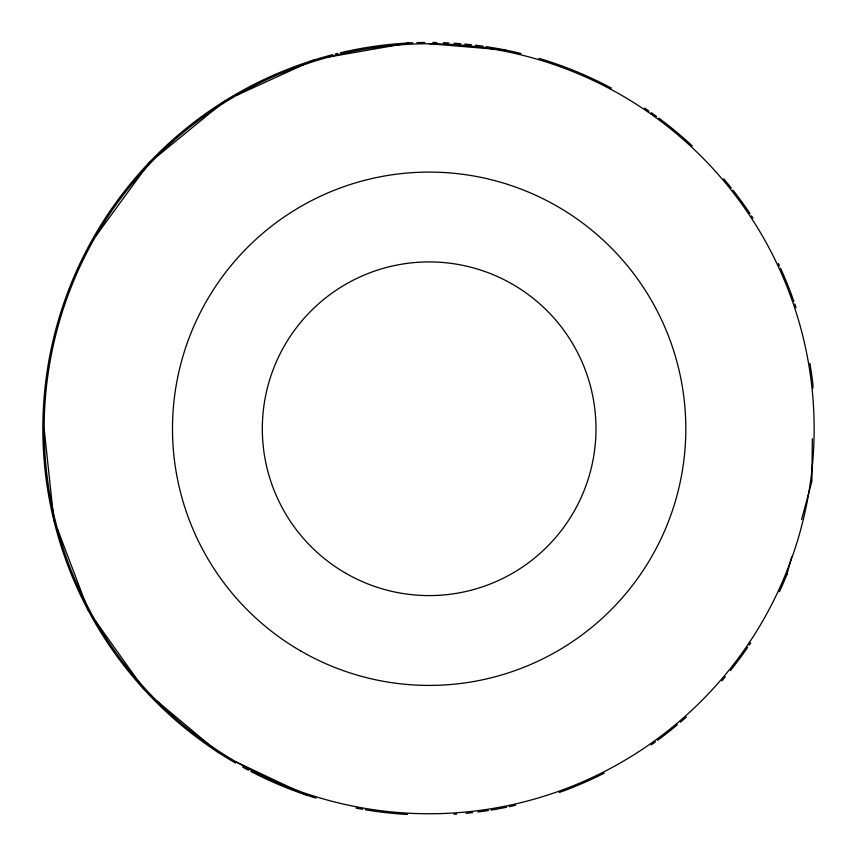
<?xml version="1.0" encoding="UTF-8"?>
<svg xmlns="http://www.w3.org/2000/svg" width="857" height="857" viewBox="0 0 857 857"><rect width="100%" height="100%" fill="white"/><g stroke="black" fill="none" stroke-linecap="round" stroke-linejoin="round"><path stroke-width="1.29" d="M812.34 438.741L811.9 481.184L801.595 519.621M812.865 388.328L812.907 384.354A386.325 386.325 0 0 0 809.897 363.389M779.431 591.694A386.325 386.325 0 0 0 786.833 574.726L787.379 570.751M786.833 574.726L791.643 556.782M95.727 236.253L150.318 161.362M156.917 156.52L225.573 100.419M236.65 95.331L313.619 60.108M218.749 752.746L156.917 700.994A384.997 384.997 0 0 1 329.506 56.873L408.928 42.957M429.153 43.75L505.512 50.06M236.65 762.173L305.928 794.9M95.727 621.25L144.779 690.249M57.269 528.394L88.689 611.309M44.146 428.757L53.98 520.906M750.721 642.857A386.325 386.325 0 0 1 749.232 645.064M747.743 647.26A386.325 386.325 0 0 1 730.41 670.592M725.354 676.762A386.325 386.325 0 0 1 721.905 680.822M686.382 716.988A386.325 386.325 0 0 1 680.383 722.226M677.362 724.786A386.325 386.325 0 0 1 657.598 740.287M655.455 741.851A386.325 386.325 0 0 1 651.116 744.947M604.26 773.11A386.325 386.325 0 0 1 559.246 792.511M515.71 805.259A386.325 386.325 0 0 1 509.229 806.683M506.637 807.23A386.325 386.325 0 0 1 491.061 810.079M488.447 810.497A386.325 386.325 0 0 1 477.938 811.986M472.657 812.618A386.325 386.325 0 0 1 466.026 813.314M456.706 814.096A386.325 386.325 0 0 1 454.039 814.268M407.439 814.461A386.325 386.325 0 0 1 365.275 809.758M362.64 809.308A386.325 386.325 0 0 1 356.073 808.097M315.987 798.124A386.325 386.325 0 0 1 250.855 771.471M248.487 770.229A386.325 386.325 0 0 1 242.617 767.058M235.664 763.126A386.325 386.325 0 0 1 332.709 54.666M335.291 54.012A386.325 386.325 0 0 1 337.872 53.37M340.465 52.748A386.325 386.325 0 0 1 412.881 42.775M416.845 42.625A386.325 386.325 0 0 1 424.793 42.454M432.764 42.454A386.325 386.325 0 0 1 436.759 42.507M443.433 42.7A386.325 386.325 0 0 1 448.768 42.936M454.114 43.236A386.325 386.325 0 0 1 460.777 43.728M464.773 44.082A386.325 386.325 0 0 1 471.414 44.757M475.399 45.207A386.325 386.325 0 0 1 483.327 46.246M485.962 46.632A386.325 386.325 0 0 1 520.992 53.509M538.989 58.372A386.325 386.325 0 0 1 611.427 88.142M644.571 108.078A386.325 386.325 0 0 1 648.995 111.089M651.181 112.61A386.325 386.325 0 0 1 656.612 116.498M658.754 118.073A386.325 386.325 0 0 1 692.36 145.969M723.694 178.781A386.325 386.325 0 0 1 731.31 188.047M732.96 190.125A386.325 386.325 0 0 1 750.046 213.661M751.525 215.868A386.325 386.325 0 0 1 752.971 218.085M778.338 263.495A386.325 386.325 0 0 1 779.474 265.906M780.588 268.327A386.325 386.325 0 0 1 793.903 301.471M794.771 303.978A386.325 386.325 0 0 1 796.035 307.749M156.917 700.994A384.997 384.997 0 0 0 801.027 528.394A384.997 384.997 0 0 0 329.506 56.873M300.818 651.031A256.671 256.671 0 0 0 685.814 428.757A256.671 256.671 0 0 0 300.818 206.473A256.671 256.671 0 0 0 300.818 651.031M345.735 573.237A166.836 166.836 0 0 0 595.979 428.757A166.836 166.836 0 0 0 345.735 284.267A166.836 166.836 0 0 0 345.735 573.237"/></g></svg>
